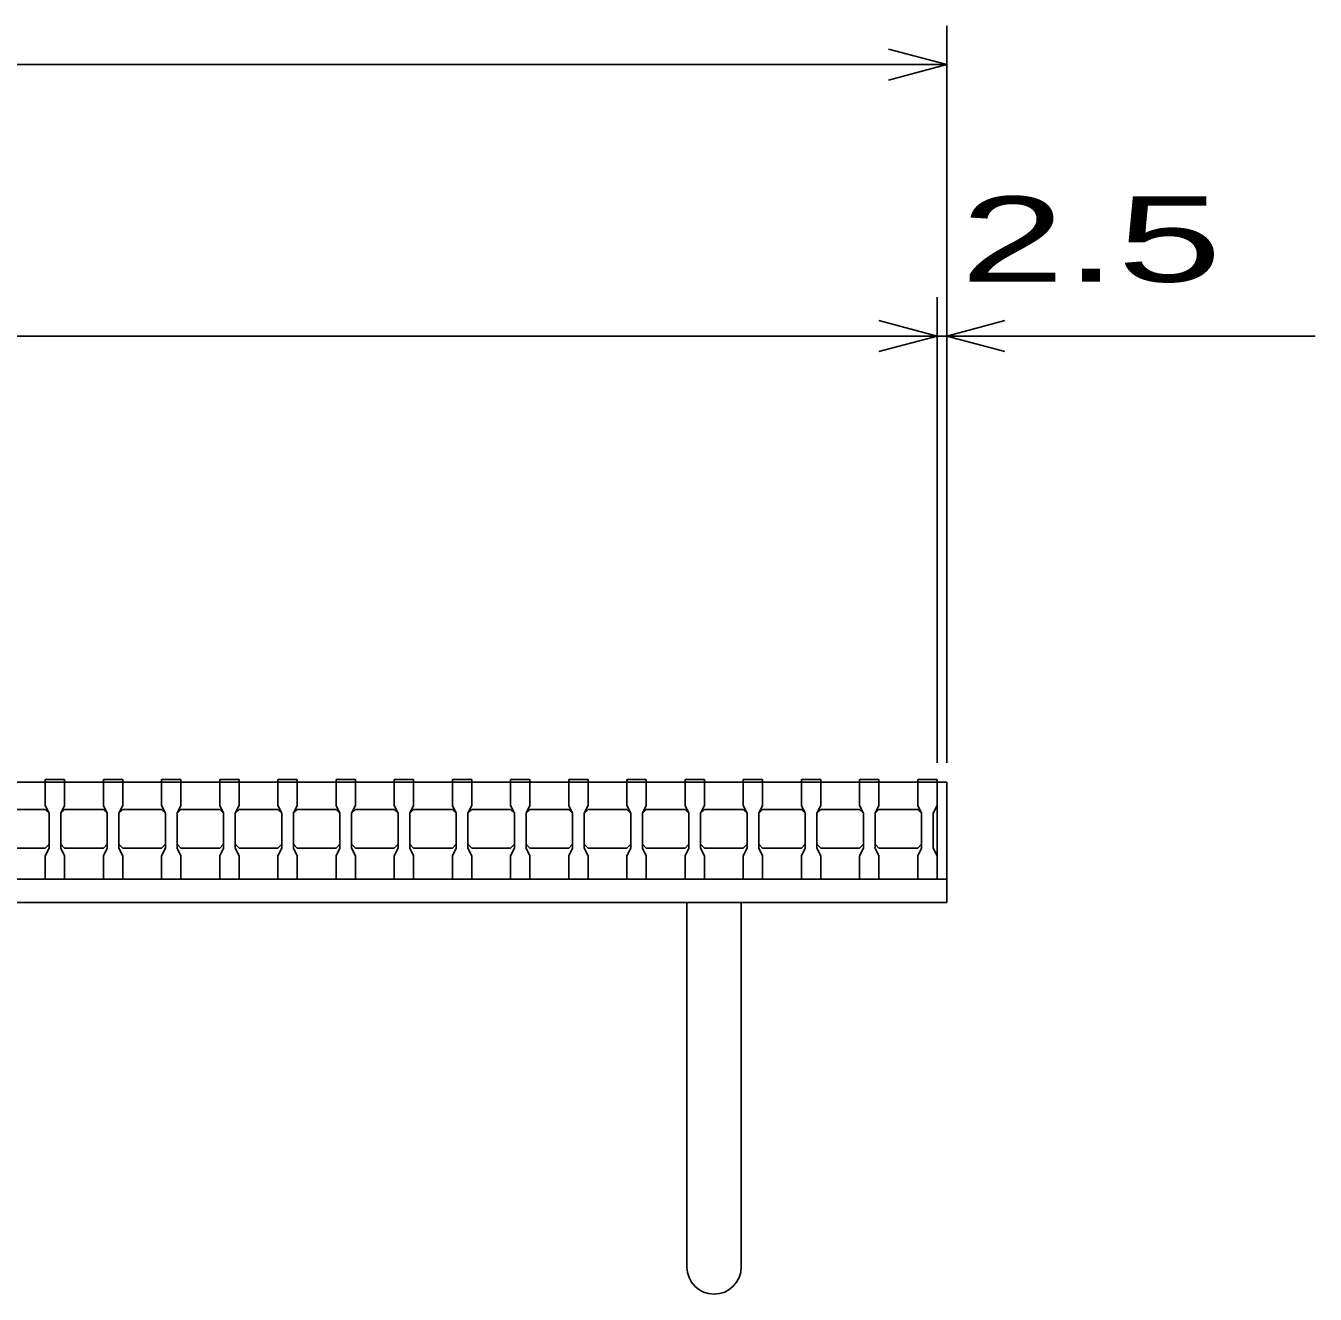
# Model space of a CAD drawing. Units: millimetres, scale not verified. Extents: x -1820 to 1717, y -1285 to 1045.
# Drawn here: x -681.9 to -349.4, y -577.9 to -250.9 of the extents above; entities that cross this region are included whole.
import ezdxf
from ezdxf.enums import TextEntityAlignment as Align

# ---------------------------------------------------------------- set-up
doc = ezdxf.new("R2010")
doc.units = ezdxf.units.MM
doc.header["$LTSCALE"] = 10
for name, color, linetype, lineweight in [('16', 3, 'Continuous', 25), ('19', 6, 'Continuous', 25), ('22', 4, 'Continuous', 25)]:
    doc.layers.add(name, color=color, linetype=linetype, lineweight=lineweight)
doc.styles.add('ベクトル', font='')
doc.styles.get('ベクトル').set_extended_font_data('ベクトル')

msp = doc.modelspace()

# ---------------------------------------------------------------- linework, layer by layer
at = {"layer": '16'}
for p, q in [((-676.9, -445.9), (-676.9, -445.2)), ((-676.9, -445.2), (-671.9, -445.2)), ((-671.9, -445.2), (-671.9, -445.9)), ((-661.9, -445.9), (-661.9, -445.2)), ((-661.9, -445.2), (-656.9, -445.2)), ((-656.9, -445.2), (-656.9, -445.9)), ((-646.9, -445.9), (-646.9, -445.2)), ((-646.9, -445.2), (-641.9, -445.2)), ((-641.9, -445.2), (-641.9, -445.9)), ((-631.9, -445.9), (-631.9, -445.2)), ((-631.9, -445.2), (-626.9, -445.2)), ((-626.9, -445.2), (-626.9, -445.9)), ((-616.9, -445.9), (-616.9, -445.2)), ((-616.9, -445.2), (-611.9, -445.2)), ((-611.9, -445.2), (-611.9, -445.9)), ((-601.9, -445.9), (-601.9, -445.2)), ((-601.9, -445.2), (-596.9, -445.2)), ((-596.9, -445.2), (-596.9, -445.9)), ((-586.9, -445.9), (-586.9, -445.2)), ((-586.9, -445.2), (-581.9, -445.2)), ((-581.9, -445.2), (-581.9, -445.9)), ((-571.9, -445.9), (-571.9, -445.2)), ((-571.9, -445.2), (-566.9, -445.2)), ((-566.9, -445.2), (-566.9, -445.9)), ((-556.9, -445.9), (-556.9, -445.2)), ((-556.9, -445.2), (-551.9, -445.2)), ((-551.9, -445.2), (-551.9, -445.9)), ((-541.9, -445.9), (-541.9, -445.2)), ((-541.9, -445.2), (-536.9, -445.2)), ((-536.9, -445.2), (-536.9, -445.9)), ((-526.9, -445.9), (-526.9, -445.2)), ((-526.9, -445.2), (-521.9, -445.2)), ((-521.9, -445.2), (-521.9, -445.9)), ((-511.9, -445.9), (-511.9, -445.2)), ((-511.9, -445.2), (-506.9, -445.2)), ((-506.9, -445.2), (-506.9, -445.9)), ((-496.9, -445.9), (-496.9, -445.2)), ((-496.9, -445.2), (-491.9, -445.2)), ((-491.9, -445.2), (-491.9, -445.9)), ((-481.9, -445.9), (-481.9, -445.2)), ((-481.9, -445.2), (-476.9, -445.2)), ((-476.9, -445.2), (-476.9, -445.9)), ((-466.9, -445.9), (-466.9, -445.2)), ((-466.9, -445.2), (-461.9, -445.2)), ((-461.9, -445.2), (-461.9, -445.9)), ((-451.9, -445.9), (-451.9, -445.2)), ((-451.9, -445.2), (-446.9, -445.2)), ((-446.9, -445.2), (-446.9, -445.9)), ((-1441.9, -445.9), (-446.9, -445.9)), ((-676.9, -445.9), (-676.9, -451.9)), ((-671.9, -445.9), (-676.9, -445.9)), ((-671.9, -451.9), (-671.9, -445.9)), ((-661.9, -445.9), (-661.9, -451.9)), ((-656.9, -445.9), (-661.9, -445.9)), ((-656.9, -451.9), (-656.9, -445.9)), ((-646.9, -445.9), (-646.9, -451.9)), ((-641.9, -445.9), (-646.9, -445.9)), ((-641.9, -451.9), (-641.9, -445.9)), ((-631.9, -445.9), (-631.9, -451.9)), ((-626.9, -445.9), (-631.9, -445.9)), ((-626.9, -451.9), (-626.9, -445.9)), ((-616.9, -445.9), (-616.9, -451.9)), ((-611.9, -445.9), (-616.9, -445.9)), ((-611.9, -451.9), (-611.9, -445.9)), ((-601.9, -445.9), (-601.9, -451.9)), ((-596.9, -445.9), (-601.9, -445.9)), ((-596.9, -451.9), (-596.9, -445.9)), ((-586.9, -445.9), (-586.9, -451.9)), ((-581.9, -445.9), (-586.9, -445.9)), ((-581.9, -451.9), (-581.9, -445.9)), ((-571.9, -445.9), (-571.9, -451.9)), ((-566.9, -445.9), (-571.9, -445.9)), ((-566.9, -451.9), (-566.9, -445.9)), ((-556.9, -445.9), (-556.9, -451.9)), ((-551.9, -445.9), (-556.9, -445.9)), ((-551.9, -451.9), (-551.9, -445.9)), ((-541.9, -445.9), (-541.9, -451.9)), ((-536.9, -445.9), (-541.9, -445.9)), ((-536.9, -451.9), (-536.9, -445.9)), ((-526.9, -445.9), (-526.9, -451.9)), ((-521.9, -445.9), (-526.9, -445.9)), ((-521.9, -451.9), (-521.9, -445.9)), ((-511.9, -445.9), (-511.9, -451.9)), ((-506.9, -445.9), (-511.9, -445.9)), ((-506.9, -451.9), (-506.9, -445.9)), ((-496.9, -445.9), (-496.9, -451.9)), ((-491.9, -445.9), (-496.9, -445.9)), ((-491.9, -451.9), (-491.9, -445.9)), ((-481.9, -445.9), (-481.9, -451.9)), ((-476.9, -445.9), (-481.9, -445.9)), ((-476.9, -451.9), (-476.9, -445.9)), ((-466.9, -445.9), (-466.9, -451.9)), ((-461.9, -445.9), (-466.9, -445.9)), ((-461.9, -451.9), (-461.9, -445.9)), ((-451.9, -445.9), (-451.9, -451.9)), ((-446.9, -445.9), (-451.9, -445.9)), ((-446.9, -451.9), (-446.9, -445.9)), ((-446.9, -470.9), (-446.9, -445.9)), ((-676.9, -451.9), (-675.9, -453.9)), ((-672.9, -453.9), (-671.9, -451.9)), ((-661.9, -451.9), (-660.9, -453.9)), ((-657.9, -453.9), (-656.9, -451.9)), ((-646.9, -451.9), (-645.9, -453.9)), ((-642.9, -453.9), (-641.9, -451.9)), ((-631.9, -451.9), (-630.9, -453.9)), ((-627.9, -453.9), (-626.9, -451.9)), ((-616.9, -451.9), (-615.9, -453.9)), ((-612.9, -453.9), (-611.9, -451.9)), ((-601.9, -451.9), (-600.9, -453.9)), ((-597.9, -453.9), (-596.9, -451.9)), ((-586.9, -451.9), (-585.9, -453.9)), ((-582.9, -453.9), (-581.9, -451.9)), ((-571.9, -451.9), (-570.9, -453.9)), ((-567.9, -453.9), (-566.9, -451.9)), ((-556.9, -451.9), (-555.9, -453.9)), ((-552.9, -453.9), (-551.9, -451.9)), ((-541.9, -451.9), (-540.9, -453.9)), ((-537.9, -453.9), (-536.9, -451.9)), ((-526.9, -451.9), (-525.9, -453.9)), ((-522.9, -453.9), (-521.9, -451.9)), ((-511.9, -451.9), (-510.9, -453.9)), ((-507.9, -453.9), (-506.9, -451.9)), ((-496.9, -451.9), (-495.9, -453.9)), ((-492.9, -453.9), (-491.9, -451.9)), ((-481.9, -451.9), (-480.9, -453.9)), ((-477.9, -453.9), (-476.9, -451.9)), ((-466.9, -451.9), (-465.9, -453.9)), ((-462.9, -453.9), (-461.9, -451.9)), ((-451.9, -451.9), (-450.9, -453.9)), ((-447.9, -453.9), (-446.9, -451.9)), ((-686.9, -452.9), (-676.9, -452.9)), ((-676.9, -452.9), (-675.9, -453.9)), ((-675.9, -453.9), (-675.9, -462.9)), ((-672.9, -453.9), (-671.9, -452.9)), ((-672.9, -462.9), (-672.9, -453.9)), ((-671.9, -452.9), (-661.9, -452.9)), ((-661.9, -452.9), (-660.9, -453.9)), ((-660.9, -453.9), (-660.9, -462.9)), ((-657.9, -453.9), (-656.9, -452.9)), ((-657.9, -462.9), (-657.9, -453.9)), ((-656.9, -452.9), (-646.9, -452.9)), ((-646.9, -452.9), (-645.9, -453.9)), ((-645.9, -453.9), (-645.9, -462.9)), ((-642.9, -453.9), (-641.9, -452.9)), ((-642.9, -462.9), (-642.9, -453.9)), ((-641.9, -452.9), (-631.9, -452.9)), ((-631.9, -452.9), (-630.9, -453.9)), ((-630.9, -453.9), (-630.9, -462.9)), ((-627.9, -453.9), (-626.9, -452.9)), ((-627.9, -462.9), (-627.9, -453.9)), ((-626.9, -452.9), (-616.9, -452.9)), ((-616.9, -452.9), (-615.9, -453.9)), ((-615.9, -453.9), (-615.9, -462.9)), ((-612.9, -453.9), (-611.9, -452.9)), ((-612.9, -462.9), (-612.9, -453.9)), ((-611.9, -452.9), (-601.9, -452.9)), ((-601.9, -452.9), (-600.9, -453.9)), ((-600.9, -453.9), (-600.9, -462.9)), ((-597.9, -453.9), (-596.9, -452.9)), ((-597.9, -462.9), (-597.9, -453.9)), ((-596.9, -452.9), (-586.9, -452.9)), ((-586.9, -452.9), (-585.9, -453.9)), ((-585.9, -453.9), (-585.9, -462.9)), ((-582.9, -453.9), (-581.9, -452.9)), ((-582.9, -462.9), (-582.9, -453.9)), ((-581.9, -452.9), (-571.9, -452.9)), ((-571.9, -452.9), (-570.9, -453.9)), ((-570.9, -453.9), (-570.9, -462.9)), ((-567.9, -453.9), (-566.9, -452.9)), ((-567.9, -462.9), (-567.9, -453.9)), ((-566.9, -452.9), (-556.9, -452.9)), ((-556.9, -452.9), (-555.9, -453.9)), ((-555.9, -453.9), (-555.9, -462.9)), ((-552.9, -453.9), (-551.9, -452.9)), ((-552.9, -462.9), (-552.9, -453.9)), ((-551.9, -452.9), (-541.9, -452.9)), ((-541.9, -452.9), (-540.9, -453.9)), ((-540.9, -453.9), (-540.9, -462.9)), ((-537.9, -453.9), (-536.9, -452.9)), ((-537.9, -462.9), (-537.9, -453.9)), ((-536.9, -452.9), (-526.9, -452.9)), ((-526.9, -452.9), (-525.9, -453.9)), ((-525.9, -453.9), (-525.9, -462.9)), ((-522.9, -453.9), (-521.9, -452.9)), ((-522.9, -462.9), (-522.9, -453.9)), ((-521.9, -452.9), (-511.9, -452.9)), ((-511.9, -452.9), (-510.9, -453.9)), ((-510.9, -453.9), (-510.9, -462.9)), ((-507.9, -453.9), (-506.9, -452.9)), ((-507.9, -462.9), (-507.9, -453.9)), ((-506.9, -452.9), (-496.9, -452.9)), ((-496.9, -452.9), (-495.9, -453.9)), ((-495.9, -453.9), (-495.9, -462.9)), ((-492.9, -453.9), (-491.9, -452.9)), ((-492.9, -462.9), (-492.9, -453.9)), ((-491.9, -452.9), (-481.9, -452.9)), ((-481.9, -452.9), (-480.9, -453.9)), ((-480.9, -453.9), (-480.9, -462.9)), ((-477.9, -453.9), (-476.9, -452.9)), ((-477.9, -462.9), (-477.9, -453.9)), ((-476.9, -452.9), (-466.9, -452.9)), ((-466.9, -452.9), (-465.9, -453.9)), ((-465.9, -453.9), (-465.9, -462.9)), ((-462.9, -453.9), (-461.9, -452.9)), ((-462.9, -462.9), (-462.9, -453.9)), ((-461.9, -452.9), (-451.9, -452.9)), ((-451.9, -452.9), (-450.9, -453.9)), ((-450.9, -453.9), (-450.9, -462.9)), ((-447.9, -462.9), (-447.9, -453.9)), ((-675.9, -461.9), (-676.9, -462.9)), ((-671.9, -462.9), (-672.9, -461.9)), ((-660.9, -461.9), (-661.9, -462.9)), ((-656.9, -462.9), (-657.9, -461.9)), ((-645.9, -461.9), (-646.9, -462.9)), ((-641.9, -462.9), (-642.9, -461.9)), ((-630.9, -461.9), (-631.9, -462.9)), ((-626.9, -462.9), (-627.9, -461.9)), ((-615.9, -461.9), (-616.9, -462.9)), ((-611.9, -462.9), (-612.9, -461.9)), ((-600.9, -461.9), (-601.9, -462.9)), ((-596.9, -462.9), (-597.9, -461.9)), ((-585.9, -461.9), (-586.9, -462.9)), ((-581.9, -462.9), (-582.9, -461.9)), ((-570.9, -461.9), (-571.9, -462.9)), ((-566.9, -462.9), (-567.9, -461.9)), ((-555.9, -461.9), (-556.9, -462.9)), ((-551.9, -462.9), (-552.9, -461.9)), ((-540.9, -461.9), (-541.9, -462.9)), ((-536.9, -462.9), (-537.9, -461.9)), ((-525.9, -461.9), (-526.9, -462.9)), ((-521.9, -462.9), (-522.9, -461.9)), ((-510.9, -461.9), (-511.9, -462.9)), ((-506.9, -462.9), (-507.9, -461.9)), ((-495.9, -461.9), (-496.9, -462.9)), ((-491.9, -462.9), (-492.9, -461.9)), ((-480.9, -461.9), (-481.9, -462.9)), ((-476.9, -462.9), (-477.9, -461.9)), ((-465.9, -461.9), (-466.9, -462.9)), ((-461.9, -462.9), (-462.9, -461.9)), ((-450.9, -461.9), (-451.9, -462.9)), ((-676.9, -462.9), (-686.9, -462.9)), ((-675.9, -462.9), (-676.9, -464.9)), ((-676.9, -464.9), (-676.9, -470.9)), ((-671.9, -464.9), (-672.9, -462.9)), ((-661.9, -462.9), (-671.9, -462.9)), ((-671.9, -470.9), (-671.9, -464.9)), ((-660.9, -462.9), (-661.9, -464.9)), ((-661.9, -464.9), (-661.9, -470.9)), ((-656.9, -464.9), (-657.9, -462.9)), ((-646.9, -462.9), (-656.9, -462.9)), ((-656.9, -470.9), (-656.9, -464.9)), ((-645.9, -462.9), (-646.9, -464.9)), ((-646.9, -464.9), (-646.9, -470.9)), ((-641.9, -464.9), (-642.9, -462.9)), ((-631.9, -462.9), (-641.9, -462.9)), ((-641.9, -470.9), (-641.9, -464.9)), ((-630.9, -462.9), (-631.9, -464.9)), ((-631.9, -464.9), (-631.9, -470.9)), ((-626.9, -464.9), (-627.9, -462.9)), ((-616.9, -462.9), (-626.9, -462.9)), ((-626.9, -470.9), (-626.9, -464.9)), ((-615.9, -462.9), (-616.9, -464.9)), ((-616.9, -464.9), (-616.9, -470.9)), ((-611.9, -464.9), (-612.9, -462.9)), ((-601.9, -462.9), (-611.9, -462.9)), ((-611.9, -470.9), (-611.9, -464.9)), ((-600.9, -462.9), (-601.9, -464.9)), ((-601.9, -464.9), (-601.9, -470.9)), ((-596.9, -464.9), (-597.9, -462.9)), ((-586.9, -462.9), (-596.9, -462.9)), ((-596.9, -470.9), (-596.9, -464.9)), ((-585.9, -462.9), (-586.9, -464.9)), ((-586.9, -464.9), (-586.9, -470.9)), ((-581.9, -464.9), (-582.9, -462.9)), ((-571.9, -462.9), (-581.9, -462.9)), ((-581.9, -470.9), (-581.9, -464.9)), ((-570.9, -462.9), (-571.9, -464.9)), ((-571.9, -464.9), (-571.9, -470.9)), ((-566.9, -464.9), (-567.9, -462.9)), ((-556.9, -462.9), (-566.9, -462.9)), ((-566.9, -470.9), (-566.9, -464.9)), ((-555.9, -462.9), (-556.9, -464.9)), ((-556.9, -464.9), (-556.9, -470.9)), ((-551.9, -464.9), (-552.9, -462.9)), ((-541.9, -462.9), (-551.9, -462.9)), ((-551.9, -470.9), (-551.9, -464.9)), ((-540.9, -462.9), (-541.9, -464.9)), ((-541.9, -464.9), (-541.9, -470.9)), ((-536.9, -464.9), (-537.9, -462.9)), ((-526.9, -462.9), (-536.9, -462.9)), ((-536.9, -470.9), (-536.9, -464.9)), ((-525.9, -462.9), (-526.9, -464.9)), ((-526.9, -464.9), (-526.9, -470.9)), ((-521.9, -464.9), (-522.9, -462.9)), ((-511.9, -462.9), (-521.9, -462.9)), ((-521.9, -470.9), (-521.9, -464.9)), ((-510.9, -462.9), (-511.9, -464.9)), ((-511.9, -464.9), (-511.9, -470.9)), ((-506.9, -464.9), (-507.9, -462.9)), ((-496.9, -462.9), (-506.9, -462.9)), ((-506.9, -470.9), (-506.9, -464.9)), ((-495.9, -462.9), (-496.9, -464.9)), ((-496.9, -464.9), (-496.9, -470.9)), ((-491.9, -464.9), (-492.9, -462.9)), ((-481.9, -462.9), (-491.9, -462.9)), ((-491.9, -470.9), (-491.9, -464.9)), ((-480.9, -462.9), (-481.9, -464.9)), ((-481.9, -464.9), (-481.9, -470.9)), ((-476.9, -464.9), (-477.9, -462.9)), ((-466.9, -462.9), (-476.9, -462.9)), ((-476.9, -470.9), (-476.9, -464.9)), ((-465.9, -462.9), (-466.9, -464.9)), ((-466.9, -464.9), (-466.9, -470.9)), ((-461.9, -464.9), (-462.9, -462.9)), ((-451.9, -462.9), (-461.9, -462.9)), ((-461.9, -470.9), (-461.9, -464.9)), ((-450.9, -462.9), (-451.9, -464.9)), ((-451.9, -464.9), (-451.9, -470.9)), ((-446.9, -464.9), (-447.9, -462.9)), ((-446.9, -470.9), (-446.9, -464.9)), ((-1441.9, -470.9), (-446.9, -470.9)), ((-676.9, -470.9), (-671.9, -470.9)), ((-661.9, -470.9), (-656.9, -470.9)), ((-646.9, -470.9), (-641.9, -470.9)), ((-631.9, -470.9), (-626.9, -470.9)), ((-616.9, -470.9), (-611.9, -470.9)), ((-601.9, -470.9), (-596.9, -470.9)), ((-586.9, -470.9), (-581.9, -470.9)), ((-571.9, -470.9), (-566.9, -470.9)), ((-556.9, -470.9), (-551.9, -470.9)), ((-541.9, -470.9), (-536.9, -470.9)), ((-526.9, -470.9), (-521.9, -470.9)), ((-511.9, -470.9), (-506.9, -470.9)), ((-496.9, -470.9), (-491.9, -470.9)), ((-481.9, -470.9), (-476.9, -470.9)), ((-466.9, -470.9), (-461.9, -470.9)), ((-451.9, -470.9), (-446.9, -470.9))]:
    msp.add_line(p, q, dxfattribs=at)
at = {"layer": '19'}
for p, q in [((-446.9, -445.9), (-444.4, -445.9)), ((-444.4, -445.9), (-444.4, -470.9)), ((-1444.4, -470.9), (-444.4, -470.9)), ((-444.4, -470.9), (-444.4, -476.9)), ((-444.4, -476.9), (-1444.4, -476.9)), ((-511.4, -476.9), (-511.4, -570.9)), ((-497.4, -570.9), (-497.4, -476.9))]:
    msp.add_line(p, q, dxfattribs=at)
msp.add_arc((-504.4, -570.9), 7, 180, 0, dxfattribs=at)
at = {"layer": '22'}
for p, q in [((-444.4, -440.9), (-444.4, -250.9)), ((-444.4, -260.9), (-459.4, -256.9)), ((-1444.4, -260.9), (-444.4, -260.9)), ((-459.4, -264.9), (-444.4, -260.9)), ((-446.9, -440.9), (-446.9, -320.9)), ((-444.4, -440.9), (-444.4, -320.9)), ((-446.9, -330.9), (-461.9, -326.9)), ((-444.4, -330.9), (-429.4, -326.9)), ((-1441.9, -330.9), (-446.9, -330.9)), ((-461.9, -334.9), (-446.9, -330.9)), ((-446.9, -330.9), (-444.4, -330.9)), ((-429.4, -334.9), (-444.4, -330.9)), ((-444.4, -330.9), (-349.4, -330.9))]:
    msp.add_line(p, q, dxfattribs=at)

# ---------------------------------------------------------------- texts
at = {"layer": '22', "color": 2, "style": 'ベクトル', "width": 1.65}
msp.add_text(' 2.5 ', height=21.99, dxfattribs=at).set_placement((-454.4, -305.9), align=Align.MIDDLE_LEFT)

doc.saveas('drawing.dxf')
